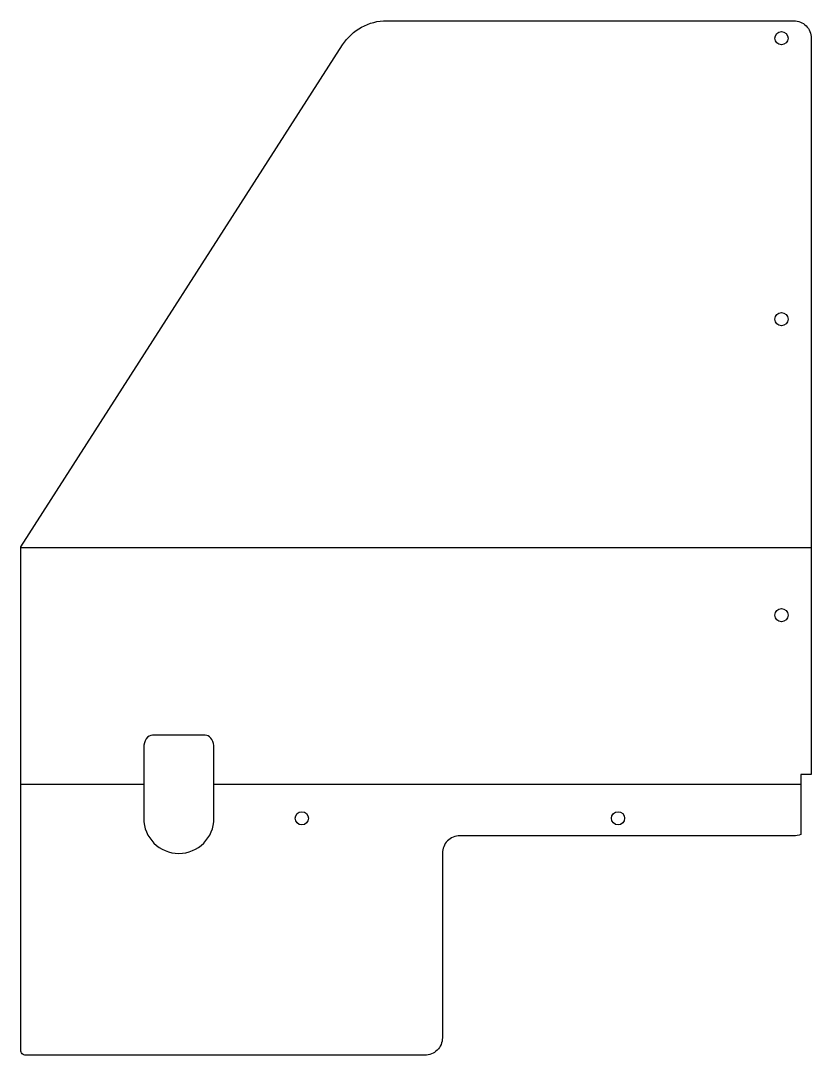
# Model space of a CAD drawing. Extents: x -225 to 225, y -164 to 425.
import ezdxf

# ---------------------------------------------------------------- set-up
doc = ezdxf.new("R2010")
doc.units = 0

msp = doc.modelspace()

# ---------------------------------------------------------------- linework, layer by layer
at = {"layer": '1'}
for points in [[(225, 415.46), (225, -3.87), (219, -3.87), (219, -37.99, -0.103244), (215, -38.82), (25, -38.82, 0.414214), (15, -48.82), (15, -153.82, -0.414214), (5, -163.82), (-222, -163.82, -0.414214), (-225, -160.82), (-225, 125.77), (-41.82, 411.65, -0.255588), (-16.56, 425.46), (215, 425.46, -0.414214)], [(-115, 11.41), (-115.08, 12.64), (-115.3, 13.83), (-115.67, 14.95), (-116.17, 15.96), (-116.79, 16.83), (-117.5, 17.53), (-118.29, 18.05), (-119.13, 18.37), (-120, 18.48), (-150, 18.48), (-150.98, 18.35), (-151.91, 17.94), (-152.78, 17.29), (-153.54, 16.41), (-154.16, 15.34), (-154.62, 14.12), (-154.9, 12.79), (-155, 11.41), (-155, -28.82, 1), (-115, -28.82)]]:
    msp.add_lwpolyline(points, format="xyb", close=True, dxfattribs=at)
for centre in [(208, 415.46), (208, 255.46), (208, 86.89), (-65, -28.82), (115, -28.82)]:
    msp.add_circle(centre, 3.75, dxfattribs=at)
at = {"layer": '2'}
for p, q in [((-225, 125.33), (225, 125.33)), ((-225, -9.31), (-155, -9.31)), ((-115, -9.31), (219, -9.31))]:
    msp.add_line(p, q, dxfattribs=at)

doc.saveas('drawing.dxf')
